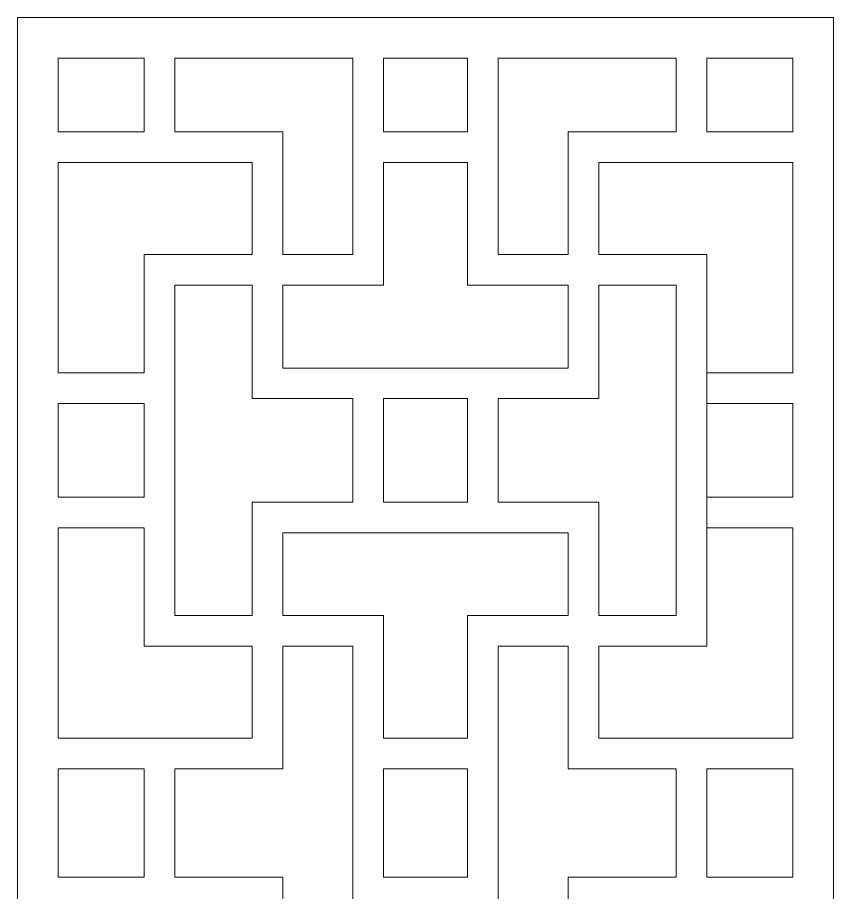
# Model space of a CAD drawing. Header units: centimetres. Extents: x -27.5 to -16.8, y -9.5 to 9.5.
# Drawn here: x -21.82 to -16.75, y 4.07 to 9.5 of the extents above; entities that cross this region are included whole.
import ezdxf

# ---------------------------------------------------------------- set-up
doc = ezdxf.new("R2010")
doc.units = ezdxf.units.CM
doc.header["$MEASUREMENT"] = 0
doc.layers.add('layer 1', color=7, linetype='Continuous')

msp = doc.modelspace()

# ---------------------------------------------------------------- linework, layer by layer
at = {"layer": 'layer 1', "color": 7, "lineweight": 9}
for points, knots in [([(-21.81838, -9.5), (-21.81838, -9.5), (-21.81838, 9.5), (-21.81838, 9.5), (-21.81838, 9.5), (-21.81838, 9.5), (-16.75172, 9.5), (-16.75172, 9.5), (-16.75172, 9.5), (-16.75172, 9.5), (-16.75172, -9.5), (-16.75172, -9.5), (-16.75172, -9.5), (-16.75172, -9.5), (-21.81838, -9.5), (-21.81838, -9.5)], [0, 0, 0, 0, 0.2, 0.2, 0.2, 0.2, 0.4, 0.4, 0.4, 0.4, 0.6, 0.6, 0.6, 0.6, 1, 1, 1, 1]), ([(-21.56504, 8.78966), (-21.56504, 8.78966), (-21.56504, 8.78966), (-21.56504, 8.78966), (-21.56504, 8.78966), (-21.56504, 8.78966), (-21.56504, 9.24668), (-21.56504, 9.24668), (-21.56504, 9.24668), (-21.56504, 9.24668), (-21.03116, 9.24668), (-21.03116, 9.24668), (-21.03116, 9.24668), (-21.03116, 9.24668), (-21.03116, 8.78966), (-21.03116, 8.78966), (-21.03116, 8.78966), (-21.03116, 8.78966), (-21.56504, 8.78966), (-21.56504, 8.78966)], [0, 0, 0, 0, 0.1666667, 0.1666667, 0.1666667, 0.1666667, 0.3333333, 0.3333333, 0.3333333, 0.3333333, 0.5, 0.5, 0.5, 0.5, 0.6666667, 0.6666667, 0.6666667, 0.6666667, 1, 1, 1, 1]), ([(-20.84116, 9.24668), (-20.84116, 9.24668), (-20.84116, 9.24668), (-20.84116, 9.24668), (-20.84116, 9.24668), (-20.84116, 9.24668), (-19.73531, 9.24668), (-19.73531, 9.24668), (-19.73531, 9.24668), (-19.73531, 9.24668), (-19.73531, 8.02905), (-19.73531, 8.02905), (-19.73531, 8.02905), (-19.73531, 8.02905), (-20.17069, 8.02905), (-20.17069, 8.02905), (-20.17069, 8.02905), (-20.17069, 8.02905), (-20.17069, 8.78966), (-20.17069, 8.78966), (-20.17069, 8.78966), (-20.17069, 8.78966), (-20.25981, 8.78966), (-20.25981, 8.78966), (-20.25981, 8.78966), (-20.25981, 8.78966), (-20.3607, 8.78966), (-20.3607, 8.78966), (-20.3607, 8.78966), (-20.3607, 8.78966), (-20.84116, 8.78966), (-20.84116, 8.78966), (-20.84116, 8.78966), (-20.84116, 8.78966), (-20.84116, 9.24668), (-20.84116, 9.24668)], [0, 0, 0, 0, 0.1, 0.1, 0.1, 0.1, 0.2, 0.2, 0.2, 0.2, 0.3, 0.3, 0.3, 0.3, 0.4, 0.4, 0.4, 0.4, 0.5, 0.5, 0.5, 0.5, 0.6, 0.6, 0.6, 0.6, 0.7, 0.7, 0.7, 0.7, 0.8, 0.8, 0.8, 0.8, 1, 1, 1, 1]), ([(-19.54531, 9.24668), (-19.54531, 9.24668), (-19.54531, 9.24668), (-19.54531, 9.24668), (-19.54531, 9.24668), (-19.54531, 9.24668), (-19.02478, 9.24668), (-19.02478, 9.24668), (-19.02478, 9.24668), (-19.02478, 9.24668), (-19.02478, 8.78966), (-19.02478, 8.78966), (-19.02478, 8.78966), (-19.02478, 8.78966), (-19.28505, 8.78966), (-19.28505, 8.78966), (-19.28505, 8.78966), (-19.28505, 8.78966), (-19.54531, 8.78966), (-19.54531, 8.78966), (-19.54531, 8.78966), (-19.54531, 8.78966), (-19.54531, 9.24668), (-19.54531, 9.24668)], [0, 0, 0, 0, 0.1428571, 0.1428571, 0.1428571, 0.1428571, 0.2857143, 0.2857143, 0.2857143, 0.2857143, 0.4285714, 0.4285714, 0.4285714, 0.4285714, 0.5714286, 0.5714286, 0.5714286, 0.5714286, 0.7142857, 0.7142857, 0.7142857, 0.7142857, 1, 1, 1, 1]), ([(-18.83478, 9.24668), (-18.83478, 9.24668), (-18.83478, 9.24668), (-18.83478, 9.24668), (-18.83478, 9.24668), (-18.83478, 9.24668), (-17.72892, 9.24668), (-17.72892, 9.24668), (-17.72892, 9.24668), (-17.72892, 9.24668), (-17.72892, 8.78966), (-17.72892, 8.78966), (-17.72892, 8.78966), (-17.72892, 8.78966), (-18.20938, 8.78966), (-18.20938, 8.78966), (-18.20938, 8.78966), (-18.20938, 8.78966), (-18.31029, 8.78966), (-18.31029, 8.78966), (-18.31029, 8.78966), (-18.31029, 8.78966), (-18.39939, 8.78966), (-18.39939, 8.78966), (-18.39939, 8.78966), (-18.39939, 8.78966), (-18.39939, 8.02905), (-18.39939, 8.02905), (-18.39939, 8.02905), (-18.39939, 8.02905), (-18.83478, 8.02905), (-18.83478, 8.02905), (-18.83478, 8.02905), (-18.83478, 8.02905), (-18.83478, 9.24668), (-18.83478, 9.24668)], [0, 0, 0, 0, 0.1, 0.1, 0.1, 0.1, 0.2, 0.2, 0.2, 0.2, 0.3, 0.3, 0.3, 0.3, 0.4, 0.4, 0.4, 0.4, 0.5, 0.5, 0.5, 0.5, 0.6, 0.6, 0.6, 0.6, 0.7, 0.7, 0.7, 0.7, 0.8, 0.8, 0.8, 0.8, 1, 1, 1, 1]), ([(-17.53892, 9.24668), (-17.53892, 9.24668), (-17.53892, 9.24668), (-17.53892, 9.24668), (-17.53892, 9.24668), (-17.53892, 9.24668), (-17.00504, 9.24668), (-17.00504, 9.24668), (-17.00504, 9.24668), (-17.00504, 9.24668), (-17.00504, 8.78966), (-17.00504, 8.78966), (-17.00504, 8.78966), (-17.00504, 8.78966), (-17.53892, 8.78966), (-17.53892, 8.78966), (-17.53892, 8.78966), (-17.53892, 8.78966), (-17.53892, 9.24668), (-17.53892, 9.24668)], [0, 0, 0, 0, 0.1666667, 0.1666667, 0.1666667, 0.1666667, 0.3333333, 0.3333333, 0.3333333, 0.3333333, 0.5, 0.5, 0.5, 0.5, 0.6666667, 0.6666667, 0.6666667, 0.6666667, 1, 1, 1, 1]), ([(-21.03116, 7.29302), (-21.03116, 7.29302), (-21.03116, 7.29302), (-21.03116, 7.29302), (-21.03116, 7.29302), (-21.03116, 7.29302), (-21.56504, 7.29302), (-21.56504, 7.29302), (-21.56504, 7.29302), (-21.56504, 7.29302), (-21.56504, 8.59966), (-21.56504, 8.59966), (-21.56504, 8.59966), (-21.56504, 8.59966), (-20.3607, 8.59966), (-20.3607, 8.59966), (-20.3607, 8.59966), (-20.3607, 8.59966), (-20.3607, 8.02905), (-20.3607, 8.02905), (-20.3607, 8.02905), (-20.3607, 8.02905), (-20.84116, 8.02905), (-20.84116, 8.02905), (-20.84116, 8.02905), (-20.84116, 8.02905), (-20.88519, 8.02905), (-20.88519, 8.02905), (-20.88519, 8.02905), (-20.88519, 8.02905), (-21.03116, 8.02905), (-21.03116, 8.02905), (-21.03116, 8.02905), (-21.03116, 8.02905), (-21.03116, 7.29302), (-21.03116, 7.29302)], [0, 0, 0, 0, 0.1, 0.1, 0.1, 0.1, 0.2, 0.2, 0.2, 0.2, 0.3, 0.3, 0.3, 0.3, 0.4, 0.4, 0.4, 0.4, 0.5, 0.5, 0.5, 0.5, 0.6, 0.6, 0.6, 0.6, 0.7, 0.7, 0.7, 0.7, 0.8, 0.8, 0.8, 0.8, 1, 1, 1, 1]), ([(-19.28505, 8.59966), (-19.28505, 8.59966), (-19.28505, 8.59966), (-19.28505, 8.59966), (-19.28505, 8.59966), (-19.28505, 8.59966), (-19.02478, 8.59966), (-19.02478, 8.59966), (-19.02478, 8.59966), (-19.02478, 8.59966), (-19.02478, 8.02905), (-19.02478, 8.02905), (-19.02478, 8.02905), (-19.02478, 8.02905), (-19.02478, 7.92832), (-19.02478, 7.92832), (-19.02478, 7.92832), (-19.02478, 7.92832), (-19.02478, 7.83906), (-19.02478, 7.83906), (-19.02478, 7.83906), (-19.02478, 7.83906), (-18.39939, 7.83906), (-18.39939, 7.83906), (-18.39939, 7.83906), (-18.39939, 7.83906), (-18.39939, 7.32392), (-18.39939, 7.32392), (-18.39939, 7.32392), (-18.39939, 7.32392), (-19.28505, 7.32392), (-19.28505, 7.32392), (-19.28505, 7.32392), (-19.28505, 7.32392), (-20.17069, 7.32392), (-20.17069, 7.32392), (-20.17069, 7.32392), (-20.17069, 7.32392), (-20.17069, 7.83906), (-20.17069, 7.83906), (-20.17069, 7.83906), (-20.17069, 7.83906), (-19.54531, 7.83906), (-19.54531, 7.83906), (-19.54531, 7.83906), (-19.54531, 7.83906), (-19.54531, 7.92832), (-19.54531, 7.92832), (-19.54531, 7.92832), (-19.54531, 7.92832), (-19.54531, 8.02905), (-19.54531, 8.02905), (-19.54531, 8.02905), (-19.54531, 8.02905), (-19.54531, 8.59966), (-19.54531, 8.59966), (-19.54531, 8.59966), (-19.54531, 8.59966), (-19.28505, 8.59966), (-19.28505, 8.59966)], [0, 0, 0, 0, 0.0625, 0.0625, 0.0625, 0.0625, 0.125, 0.125, 0.125, 0.125, 0.1875, 0.1875, 0.1875, 0.1875, 0.25, 0.25, 0.25, 0.25, 0.3125, 0.3125, 0.3125, 0.3125, 0.375, 0.375, 0.375, 0.375, 0.4375, 0.4375, 0.4375, 0.4375, 0.5, 0.5, 0.5, 0.5, 0.5625, 0.5625, 0.5625, 0.5625, 0.625, 0.625, 0.625, 0.625, 0.6875, 0.6875, 0.6875, 0.6875, 0.75, 0.75, 0.75, 0.75, 0.8125, 0.8125, 0.8125, 0.8125, 0.875, 0.875, 0.875, 0.875, 1, 1, 1, 1]), ([(-17.00504, 8.59966), (-17.00504, 8.59966), (-17.00504, 8.59966), (-17.00504, 8.59966), (-17.00504, 8.59966), (-17.00504, 8.59966), (-17.00504, 7.29302), (-17.00504, 7.29302), (-17.00504, 7.29302), (-17.00504, 7.29302), (-17.53838, 7.29302), (-17.53838, 7.29302), (-17.53838, 7.29302), (-17.53838, 7.29302), (-17.53838, 7.10303), (-17.53838, 7.10303), (-17.53838, 7.10303), (-17.53838, 7.10303), (-17.00504, 7.10303), (-17.00504, 7.10303), (-17.00504, 7.10303), (-17.00504, 7.10303), (-17.00504, 6.52252), (-17.00504, 6.52252), (-17.00504, 6.52252), (-17.00504, 6.52252), (-17.53838, 6.52252), (-17.53838, 6.52252), (-17.53838, 6.52252), (-17.53838, 6.52252), (-17.53838, 6.33252), (-17.53838, 6.33252), (-17.53838, 6.33252), (-17.53838, 6.33252), (-17.00504, 6.33252), (-17.00504, 6.33252), (-17.00504, 6.33252), (-17.00504, 6.33252), (-17.00504, 5.02588), (-17.00504, 5.02588), (-17.00504, 5.02588), (-17.00504, 5.02588), (-18.20938, 5.02588), (-18.20938, 5.02588), (-18.20938, 5.02588), (-18.20938, 5.02588), (-18.20938, 5.59648), (-18.20938, 5.59648), (-18.20938, 5.59648), (-18.20938, 5.59648), (-17.72892, 5.59648), (-17.72892, 5.59648), (-17.72892, 5.59648), (-17.72892, 5.59648), (-17.68489, 5.59648), (-17.68489, 5.59648), (-17.68489, 5.59648), (-17.68489, 5.59648), (-17.53892, 5.59648), (-17.53892, 5.59648), (-17.53892, 5.59648), (-17.53892, 5.59648), (-17.53892, 6.81277), (-17.53892, 6.81277), (-17.53892, 6.81277), (-17.53892, 6.81277), (-17.53892, 8.02905), (-17.53892, 8.02905), (-17.53892, 8.02905), (-17.53892, 8.02905), (-17.68489, 8.02905), (-17.68489, 8.02905), (-17.68489, 8.02905), (-17.68489, 8.02905), (-17.72892, 8.02905), (-17.72892, 8.02905), (-17.72892, 8.02905), (-17.72892, 8.02905), (-18.20938, 8.02905), (-18.20938, 8.02905), (-18.20938, 8.02905), (-18.20938, 8.02905), (-18.20938, 8.59966), (-18.20938, 8.59966), (-18.20938, 8.59966), (-18.20938, 8.59966), (-17.00504, 8.59966), (-17.00504, 8.59966)], [0, 0, 0, 0, 0.0434783, 0.0434783, 0.0434783, 0.0434783, 0.0869565, 0.0869565, 0.0869565, 0.0869565, 0.1304348, 0.1304348, 0.1304348, 0.1304348, 0.173913, 0.173913, 0.173913, 0.173913, 0.2173913, 0.2173913, 0.2173913, 0.2173913, 0.2608696, 0.2608696, 0.2608696, 0.2608696, 0.3043478, 0.3043478, 0.3043478, 0.3043478, 0.3478261, 0.3478261, 0.3478261, 0.3478261, 0.3913043, 0.3913043, 0.3913043, 0.3913043, 0.4347826, 0.4347826, 0.4347826, 0.4347826, 0.4782609, 0.4782609, 0.4782609, 0.4782609, 0.5217391, 0.5217391, 0.5217391, 0.5217391, 0.5652174, 0.5652174, 0.5652174, 0.5652174, 0.6086957, 0.6086957, 0.6086957, 0.6086957, 0.6521739, 0.6521739, 0.6521739, 0.6521739, 0.6956522, 0.6956522, 0.6956522, 0.6956522, 0.7391304, 0.7391304, 0.7391304, 0.7391304, 0.7826087, 0.7826087, 0.7826087, 0.7826087, 0.826087, 0.826087, 0.826087, 0.826087, 0.8695652, 0.8695652, 0.8695652, 0.8695652, 0.9130435, 0.9130435, 0.9130435, 0.9130435, 1, 1, 1, 1]), ([(-19.73531, 6.81277), (-19.73531, 6.81277), (-19.73531, 6.81277), (-19.73531, 6.81277), (-19.73531, 6.81277), (-19.73531, 6.81277), (-19.73531, 7.13391), (-19.73531, 7.13391), (-19.73531, 7.13391), (-19.73531, 7.13391), (-20.17069, 7.13391), (-20.17069, 7.13391), (-20.17069, 7.13391), (-20.17069, 7.13391), (-20.3607, 7.13391), (-20.3607, 7.13391), (-20.3607, 7.13391), (-20.3607, 7.13391), (-20.3607, 7.32392), (-20.3607, 7.32392), (-20.3607, 7.32392), (-20.3607, 7.32392), (-20.3607, 7.83906), (-20.3607, 7.83906), (-20.3607, 7.83906), (-20.3607, 7.83906), (-20.84116, 7.83906), (-20.84116, 7.83906), (-20.84116, 7.83906), (-20.84116, 7.83906), (-20.84116, 6.81277), (-20.84116, 6.81277), (-20.84116, 6.81277), (-20.84116, 6.81277), (-20.84116, 5.78648), (-20.84116, 5.78648), (-20.84116, 5.78648), (-20.84116, 5.78648), (-20.3607, 5.78648), (-20.3607, 5.78648), (-20.3607, 5.78648), (-20.3607, 5.78648), (-20.3607, 6.30163), (-20.3607, 6.30163), (-20.3607, 6.30163), (-20.3607, 6.30163), (-20.3607, 6.49163), (-20.3607, 6.49163), (-20.3607, 6.49163), (-20.3607, 6.49163), (-20.17069, 6.49163), (-20.17069, 6.49163), (-20.17069, 6.49163), (-20.17069, 6.49163), (-19.73531, 6.49163), (-19.73531, 6.49163), (-19.73531, 6.49163), (-19.73531, 6.49163), (-19.73531, 6.81277), (-19.73531, 6.81277)], [0, 0, 0, 0, 0.0625, 0.0625, 0.0625, 0.0625, 0.125, 0.125, 0.125, 0.125, 0.1875, 0.1875, 0.1875, 0.1875, 0.25, 0.25, 0.25, 0.25, 0.3125, 0.3125, 0.3125, 0.3125, 0.375, 0.375, 0.375, 0.375, 0.4375, 0.4375, 0.4375, 0.4375, 0.5, 0.5, 0.5, 0.5, 0.5625, 0.5625, 0.5625, 0.5625, 0.625, 0.625, 0.625, 0.625, 0.6875, 0.6875, 0.6875, 0.6875, 0.75, 0.75, 0.75, 0.75, 0.8125, 0.8125, 0.8125, 0.8125, 0.875, 0.875, 0.875, 0.875, 1, 1, 1, 1]), ([(-18.83478, 6.81277), (-18.83478, 6.81277), (-18.83478, 6.81277), (-18.83478, 6.81277), (-18.83478, 6.81277), (-18.83478, 6.81277), (-18.83478, 7.13391), (-18.83478, 7.13391), (-18.83478, 7.13391), (-18.83478, 7.13391), (-18.39939, 7.13391), (-18.39939, 7.13391), (-18.39939, 7.13391), (-18.39939, 7.13391), (-18.20938, 7.13391), (-18.20938, 7.13391), (-18.20938, 7.13391), (-18.20938, 7.13391), (-18.20938, 7.32392), (-18.20938, 7.32392), (-18.20938, 7.32392), (-18.20938, 7.32392), (-18.20938, 7.83906), (-18.20938, 7.83906), (-18.20938, 7.83906), (-18.20938, 7.83906), (-17.72892, 7.83906), (-17.72892, 7.83906), (-17.72892, 7.83906), (-17.72892, 7.83906), (-17.72892, 6.81277), (-17.72892, 6.81277), (-17.72892, 6.81277), (-17.72892, 6.81277), (-17.72892, 5.78648), (-17.72892, 5.78648), (-17.72892, 5.78648), (-17.72892, 5.78648), (-18.20938, 5.78648), (-18.20938, 5.78648), (-18.20938, 5.78648), (-18.20938, 5.78648), (-18.20938, 6.30163), (-18.20938, 6.30163), (-18.20938, 6.30163), (-18.20938, 6.30163), (-18.20938, 6.49163), (-18.20938, 6.49163), (-18.20938, 6.49163), (-18.20938, 6.49163), (-18.39939, 6.49163), (-18.39939, 6.49163), (-18.39939, 6.49163), (-18.39939, 6.49163), (-18.83478, 6.49163), (-18.83478, 6.49163), (-18.83478, 6.49163), (-18.83478, 6.49163), (-18.83478, 6.81277), (-18.83478, 6.81277)], [0, 0, 0, 0, 0.0625, 0.0625, 0.0625, 0.0625, 0.125, 0.125, 0.125, 0.125, 0.1875, 0.1875, 0.1875, 0.1875, 0.25, 0.25, 0.25, 0.25, 0.3125, 0.3125, 0.3125, 0.3125, 0.375, 0.375, 0.375, 0.375, 0.4375, 0.4375, 0.4375, 0.4375, 0.5, 0.5, 0.5, 0.5, 0.5625, 0.5625, 0.5625, 0.5625, 0.625, 0.625, 0.625, 0.625, 0.6875, 0.6875, 0.6875, 0.6875, 0.75, 0.75, 0.75, 0.75, 0.8125, 0.8125, 0.8125, 0.8125, 0.875, 0.875, 0.875, 0.875, 1, 1, 1, 1]), ([(-19.28505, 7.13391), (-19.28505, 7.13391), (-19.28505, 7.13391), (-19.28505, 7.13391), (-19.28505, 7.13391), (-19.28505, 7.13391), (-19.02478, 7.13391), (-19.02478, 7.13391), (-19.02478, 7.13391), (-19.02478, 7.13391), (-19.02478, 6.81277), (-19.02478, 6.81277), (-19.02478, 6.81277), (-19.02478, 6.81277), (-19.02478, 6.49163), (-19.02478, 6.49163), (-19.02478, 6.49163), (-19.02478, 6.49163), (-19.28505, 6.49163), (-19.28505, 6.49163), (-19.28505, 6.49163), (-19.28505, 6.49163), (-19.54531, 6.49163), (-19.54531, 6.49163), (-19.54531, 6.49163), (-19.54531, 6.49163), (-19.54531, 6.81277), (-19.54531, 6.81277), (-19.54531, 6.81277), (-19.54531, 6.81277), (-19.54531, 7.13391), (-19.54531, 7.13391), (-19.54531, 7.13391), (-19.54531, 7.13391), (-19.28505, 7.13391), (-19.28505, 7.13391)], [0, 0, 0, 0, 0.1, 0.1, 0.1, 0.1, 0.2, 0.2, 0.2, 0.2, 0.3, 0.3, 0.3, 0.3, 0.4, 0.4, 0.4, 0.4, 0.5, 0.5, 0.5, 0.5, 0.6, 0.6, 0.6, 0.6, 0.7, 0.7, 0.7, 0.7, 0.8, 0.8, 0.8, 0.8, 1, 1, 1, 1]), ([(-21.03116, 7.10303), (-21.03116, 7.10303), (-21.03116, 7.10303), (-21.03116, 7.10303), (-21.03116, 7.10303), (-21.03116, 7.10303), (-21.56504, 7.10303), (-21.56504, 7.10303), (-21.56504, 7.10303), (-21.56504, 7.10303), (-21.56504, 6.52252), (-21.56504, 6.52252), (-21.56504, 6.52252), (-21.56504, 6.52252), (-21.03171, 6.52252), (-21.03171, 6.52252), (-21.03171, 6.52252), (-21.03171, 6.52252), (-21.03116, 7.10303), (-21.03116, 7.10303)], [0, 0, 0, 0, 0.1666667, 0.1666667, 0.1666667, 0.1666667, 0.3333333, 0.3333333, 0.3333333, 0.3333333, 0.5, 0.5, 0.5, 0.5, 0.6666667, 0.6666667, 0.6666667, 0.6666667, 1, 1, 1, 1]), ([(-21.03118, 6.33252), (-21.03118, 6.33252), (-21.03118, 6.33252), (-21.03118, 6.33252), (-21.03118, 6.33252), (-21.03118, 6.33252), (-21.03116, 5.59648), (-21.03116, 5.59648), (-21.03116, 5.59648), (-21.03116, 5.59648), (-20.88519, 5.59648), (-20.88519, 5.59648), (-20.88519, 5.59648), (-20.88519, 5.59648), (-20.84116, 5.59648), (-20.84116, 5.59648), (-20.84116, 5.59648), (-20.84116, 5.59648), (-20.3607, 5.59648), (-20.3607, 5.59648), (-20.3607, 5.59648), (-20.3607, 5.59648), (-20.3607, 5.02588), (-20.3607, 5.02588), (-20.3607, 5.02588), (-20.3607, 5.02588), (-21.56504, 5.02588), (-21.56504, 5.02588), (-21.56504, 5.02588), (-21.56504, 5.02588), (-21.56504, 6.33252), (-21.56504, 6.33252), (-21.56504, 6.33252), (-21.56504, 6.33252), (-21.03118, 6.33252), (-21.03118, 6.33252)], [0, 0, 0, 0, 0.1, 0.1, 0.1, 0.1, 0.2, 0.2, 0.2, 0.2, 0.3, 0.3, 0.3, 0.3, 0.4, 0.4, 0.4, 0.4, 0.5, 0.5, 0.5, 0.5, 0.6, 0.6, 0.6, 0.6, 0.7, 0.7, 0.7, 0.7, 0.8, 0.8, 0.8, 0.8, 1, 1, 1, 1]), ([(-19.28505, 5.02588), (-19.28505, 5.02588), (-19.28505, 5.02588), (-19.28505, 5.02588), (-19.28505, 5.02588), (-19.28505, 5.02588), (-19.02478, 5.02588), (-19.02478, 5.02588), (-19.02478, 5.02588), (-19.02478, 5.02588), (-19.02478, 5.59648), (-19.02478, 5.59648), (-19.02478, 5.59648), (-19.02478, 5.59648), (-19.02478, 5.69721), (-19.02478, 5.69721), (-19.02478, 5.69721), (-19.02478, 5.69721), (-19.02478, 5.78648), (-19.02478, 5.78648), (-19.02478, 5.78648), (-19.02478, 5.78648), (-18.39939, 5.78648), (-18.39939, 5.78648), (-18.39939, 5.78648), (-18.39939, 5.78648), (-18.39939, 6.30163), (-18.39939, 6.30163), (-18.39939, 6.30163), (-18.39939, 6.30163), (-19.28505, 6.30163), (-19.28505, 6.30163), (-19.28505, 6.30163), (-19.28505, 6.30163), (-20.17069, 6.30163), (-20.17069, 6.30163), (-20.17069, 6.30163), (-20.17069, 6.30163), (-20.17069, 5.78648), (-20.17069, 5.78648), (-20.17069, 5.78648), (-20.17069, 5.78648), (-19.54531, 5.78648), (-19.54531, 5.78648), (-19.54531, 5.78648), (-19.54531, 5.78648), (-19.54531, 5.69721), (-19.54531, 5.69721), (-19.54531, 5.69721), (-19.54531, 5.69721), (-19.54531, 5.59648), (-19.54531, 5.59648), (-19.54531, 5.59648), (-19.54531, 5.59648), (-19.54531, 5.02588), (-19.54531, 5.02588), (-19.54531, 5.02588), (-19.54531, 5.02588), (-19.28505, 5.02588), (-19.28505, 5.02588)], [0, 0, 0, 0, 0.0625, 0.0625, 0.0625, 0.0625, 0.125, 0.125, 0.125, 0.125, 0.1875, 0.1875, 0.1875, 0.1875, 0.25, 0.25, 0.25, 0.25, 0.3125, 0.3125, 0.3125, 0.3125, 0.375, 0.375, 0.375, 0.375, 0.4375, 0.4375, 0.4375, 0.4375, 0.5, 0.5, 0.5, 0.5, 0.5625, 0.5625, 0.5625, 0.5625, 0.625, 0.625, 0.625, 0.625, 0.6875, 0.6875, 0.6875, 0.6875, 0.75, 0.75, 0.75, 0.75, 0.8125, 0.8125, 0.8125, 0.8125, 0.875, 0.875, 0.875, 0.875, 1, 1, 1, 1]), ([(-20.84116, 4.16265), (-20.84116, 4.16265), (-20.84116, 4.16265), (-20.84116, 4.16265), (-20.84116, 4.16265), (-20.84116, 4.16265), (-20.3607, 4.16265), (-20.3607, 4.16265), (-20.3607, 4.16265), (-20.3607, 4.16265), (-20.25981, 4.16265), (-20.25981, 4.16265), (-20.25981, 4.16265), (-20.25981, 4.16265), (-20.17069, 4.16265), (-20.17069, 4.16265), (-20.17069, 4.16265), (-20.17069, 4.16265), (-20.17069, 3.40204), (-20.17069, 3.40204), (-20.17069, 3.40204), (-20.17069, 3.40204), (-19.73531, 3.40204), (-19.73531, 3.40204), (-19.73531, 3.40204), (-19.73531, 3.40204), (-19.73531, 5.59648), (-19.73531, 5.59648), (-19.73531, 5.59648), (-19.73531, 5.59648), (-20.17069, 5.59648), (-20.17069, 5.59648), (-20.17069, 5.59648), (-20.17069, 5.59648), (-20.17069, 4.83589), (-20.17069, 4.83589), (-20.17069, 4.83589), (-20.17069, 4.83589), (-20.25981, 4.83589), (-20.25981, 4.83589), (-20.25981, 4.83589), (-20.25981, 4.83589), (-20.3607, 4.83589), (-20.3607, 4.83589), (-20.3607, 4.83589), (-20.3607, 4.83589), (-20.84116, 4.83589), (-20.84116, 4.83589), (-20.84116, 4.83589), (-20.84116, 4.83589), (-20.84116, 4.16265), (-20.84116, 4.16265)], [0, 0, 0, 0, 0.0714286, 0.0714286, 0.0714286, 0.0714286, 0.1428571, 0.1428571, 0.1428571, 0.1428571, 0.2142857, 0.2142857, 0.2142857, 0.2142857, 0.2857143, 0.2857143, 0.2857143, 0.2857143, 0.3571429, 0.3571429, 0.3571429, 0.3571429, 0.4285714, 0.4285714, 0.4285714, 0.4285714, 0.5, 0.5, 0.5, 0.5, 0.5714286, 0.5714286, 0.5714286, 0.5714286, 0.6428571, 0.6428571, 0.6428571, 0.6428571, 0.7142857, 0.7142857, 0.7142857, 0.7142857, 0.7857143, 0.7857143, 0.7857143, 0.7857143, 0.8571429, 0.8571429, 0.8571429, 0.8571429, 1, 1, 1, 1]), ([(-17.72892, 4.16265), (-17.72892, 4.16265), (-17.72892, 4.16265), (-17.72892, 4.16265), (-17.72892, 4.16265), (-17.72892, 4.16265), (-18.20938, 4.16265), (-18.20938, 4.16265), (-18.20938, 4.16265), (-18.20938, 4.16265), (-18.31029, 4.16265), (-18.31029, 4.16265), (-18.31029, 4.16265), (-18.31029, 4.16265), (-18.39939, 4.16265), (-18.39939, 4.16265), (-18.39939, 4.16265), (-18.39939, 4.16265), (-18.39939, 3.40204), (-18.39939, 3.40204), (-18.39939, 3.40204), (-18.39939, 3.40204), (-18.83478, 3.40204), (-18.83478, 3.40204), (-18.83478, 3.40204), (-18.83478, 3.40204), (-18.83478, 5.59648), (-18.83478, 5.59648), (-18.83478, 5.59648), (-18.83478, 5.59648), (-18.39939, 5.59648), (-18.39939, 5.59648), (-18.39939, 5.59648), (-18.39939, 5.59648), (-18.39939, 4.83589), (-18.39939, 4.83589), (-18.39939, 4.83589), (-18.39939, 4.83589), (-18.31029, 4.83589), (-18.31029, 4.83589), (-18.31029, 4.83589), (-18.31029, 4.83589), (-18.20938, 4.83589), (-18.20938, 4.83589), (-18.20938, 4.83589), (-18.20938, 4.83589), (-17.72892, 4.83589), (-17.72892, 4.83589), (-17.72892, 4.83589), (-17.72892, 4.83589), (-17.72892, 4.16265), (-17.72892, 4.16265)], [0, 0, 0, 0, 0.0714286, 0.0714286, 0.0714286, 0.0714286, 0.1428571, 0.1428571, 0.1428571, 0.1428571, 0.2142857, 0.2142857, 0.2142857, 0.2142857, 0.2857143, 0.2857143, 0.2857143, 0.2857143, 0.3571429, 0.3571429, 0.3571429, 0.3571429, 0.4285714, 0.4285714, 0.4285714, 0.4285714, 0.5, 0.5, 0.5, 0.5, 0.5714286, 0.5714286, 0.5714286, 0.5714286, 0.6428571, 0.6428571, 0.6428571, 0.6428571, 0.7142857, 0.7142857, 0.7142857, 0.7142857, 0.7857143, 0.7857143, 0.7857143, 0.7857143, 0.8571429, 0.8571429, 0.8571429, 0.8571429, 1, 1, 1, 1]), ([(-21.56504, 4.16265), (-21.56504, 4.16265), (-21.56504, 4.16265), (-21.56504, 4.16265), (-21.56504, 4.16265), (-21.56504, 4.16265), (-21.56504, 4.83589), (-21.56504, 4.83589), (-21.56504, 4.83589), (-21.56504, 4.83589), (-21.03116, 4.83589), (-21.03116, 4.83589), (-21.03116, 4.83589), (-21.03116, 4.83589), (-21.03116, 4.16265), (-21.03116, 4.16265), (-21.03116, 4.16265), (-21.03116, 4.16265), (-21.56504, 4.16265), (-21.56504, 4.16265)], [0, 0, 0, 0, 0.1666667, 0.1666667, 0.1666667, 0.1666667, 0.3333333, 0.3333333, 0.3333333, 0.3333333, 0.5, 0.5, 0.5, 0.5, 0.6666667, 0.6666667, 0.6666667, 0.6666667, 1, 1, 1, 1]), ([(-19.02478, 4.16265), (-19.02478, 4.16265), (-19.02478, 4.16265), (-19.02478, 4.16265), (-19.02478, 4.16265), (-19.02478, 4.16265), (-19.28505, 4.16265), (-19.28505, 4.16265), (-19.28505, 4.16265), (-19.28505, 4.16265), (-19.54531, 4.16265), (-19.54531, 4.16265), (-19.54531, 4.16265), (-19.54531, 4.16265), (-19.54531, 4.83589), (-19.54531, 4.83589), (-19.54531, 4.83589), (-19.54531, 4.83589), (-19.28505, 4.83589), (-19.28505, 4.83589), (-19.28505, 4.83589), (-19.28505, 4.83589), (-19.02478, 4.83589), (-19.02478, 4.83589), (-19.02478, 4.83589), (-19.02478, 4.83589), (-19.02478, 4.16265), (-19.02478, 4.16265)], [0, 0, 0, 0, 0.125, 0.125, 0.125, 0.125, 0.25, 0.25, 0.25, 0.25, 0.375, 0.375, 0.375, 0.375, 0.5, 0.5, 0.5, 0.5, 0.625, 0.625, 0.625, 0.625, 0.75, 0.75, 0.75, 0.75, 1, 1, 1, 1]), ([(-17.00504, 4.83589), (-17.00504, 4.83589), (-17.00504, 4.83589), (-17.00504, 4.83589), (-17.00504, 4.83589), (-17.00504, 4.83589), (-17.00504, 4.16265), (-17.00504, 4.16265), (-17.00504, 4.16265), (-17.00504, 4.16265), (-17.53892, 4.16265), (-17.53892, 4.16265), (-17.53892, 4.16265), (-17.53892, 4.16265), (-17.53892, 4.83589), (-17.53892, 4.83589), (-17.53892, 4.83589), (-17.53892, 4.83589), (-17.00504, 4.83589), (-17.00504, 4.83589)], [0, 0, 0, 0, 0.1666667, 0.1666667, 0.1666667, 0.1666667, 0.3333333, 0.3333333, 0.3333333, 0.3333333, 0.5, 0.5, 0.5, 0.5, 0.6666667, 0.6666667, 0.6666667, 0.6666667, 1, 1, 1, 1])]:
    msp.add_open_spline(points, degree=3, knots=knots, dxfattribs=at)

doc.saveas('drawing.dxf')
